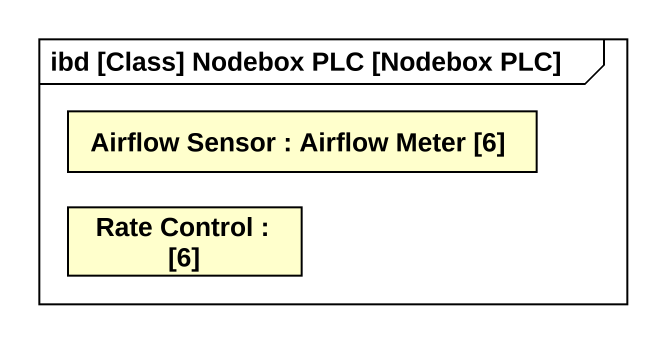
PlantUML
@startuml
mainframe ibd [Class] Nodebox PLC [Nodebox PLC]
rectangle "Airflow Sensor : Airflow Meter [6]" as Airflow_Sensor
rectangle "Rate Control :  [6]" as Rate_Control
@enduml
